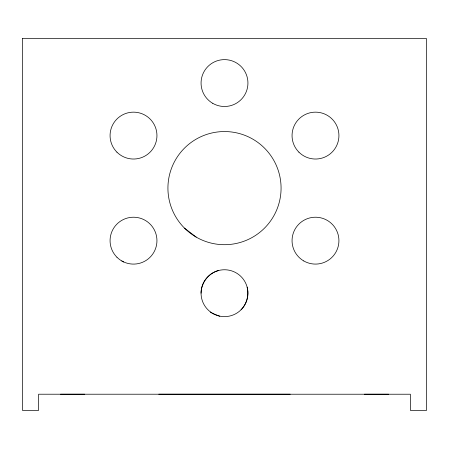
<?xml version="1.0" encoding="UTF-8"?>
<svg xmlns="http://www.w3.org/2000/svg" width="449" height="449" viewBox="0 0 449 449"><rect width="100%" height="100%" fill="white"/><g stroke="black" fill="none" stroke-linecap="round" stroke-linejoin="round"><path stroke-width="0.67" d="M201.062 293.191C201.118 282.831 208.443 273.289 218.433 270.551M241.074 309.765C246.81 303.833 249.139 295.133 247.141 287.124M60.508 394.216L84.754 394.216M290.222 394.211L158.778 394.205M364.392 394.222L388.638 394.222M219.769 316.264L212.781 313.486L210.357 312.089M121.791 260.953L123.61 262.008M184.494 228.131L196.213 237.117A56.574 56.574 0 0 0 281.074 188.125A56.574 56.574 0 0 0 196.213 139.128A56.574 56.574 0 0 0 196.213 237.117M22.45 38.608L22.45 410.38L38.614 410.38L38.614 394.216L410.386 394.228L410.386 410.392L426.55 410.392L426.55 38.608L22.45 38.608M212.781 313.486A23.438 23.438 0 0 0 247.938 293.191A23.438 23.438 0 0 0 212.781 272.891A23.438 23.438 0 0 0 212.781 313.486M116.936 152.166A23.438 23.438 0 0 0 156.151 141.66A23.438 23.438 0 0 0 127.443 112.952A23.438 23.438 0 0 0 116.936 152.166M116.936 257.232A23.438 23.438 0 0 0 156.151 246.726A23.438 23.438 0 0 0 127.443 218.018A23.438 23.438 0 0 0 116.936 257.232M303.771 260.953A23.438 23.438 0 0 0 338.928 240.658A23.438 23.438 0 0 0 303.771 220.358A23.438 23.438 0 0 0 303.771 260.953M298.916 152.166A23.438 23.438 0 0 0 338.131 141.66A23.438 23.438 0 0 0 309.423 112.952A23.438 23.438 0 0 0 298.916 152.166M212.781 103.354A23.438 23.438 0 0 0 247.938 83.059A23.438 23.438 0 0 0 212.781 62.759A23.438 23.438 0 0 0 212.781 103.354"/></g></svg>
